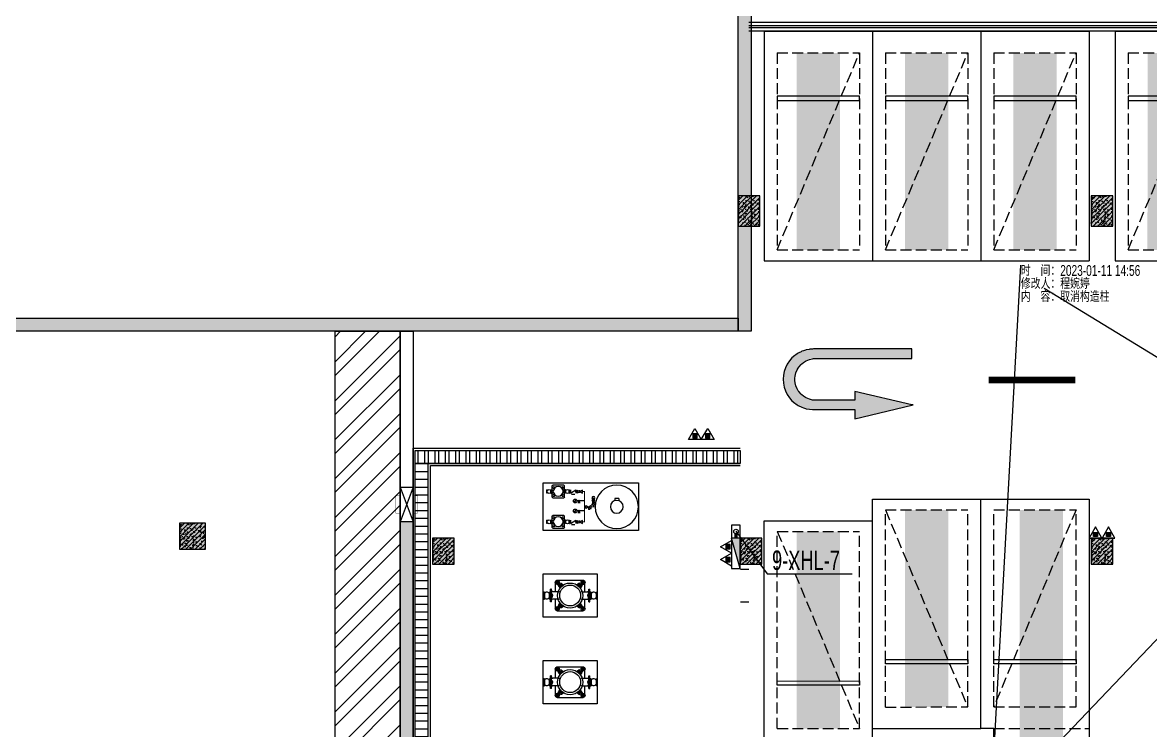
# Model space of a CAD drawing. Extents: x -1338203 to 1886333, y -783476 to 1038610.
# Drawn here: x 643493 to 669524, y -374088 to -357747 of the extents above; entities that cross this region are included whole.
import ezdxf

# ---------------------------------------------------------------- set-up
doc = ezdxf.new("R2010")
doc.units = 0
doc.header["$LTSCALE"] = 1000
doc.header["$MEASUREMENT"] = 0
for name, pattern in [('A-001-平面B2$0$__DASH', [0.35, 0.25, -0.1]), ('DASH', [0.35, 0.25, -0.1]), ('负二层集水坑及排水沟$0$负二层集水坑及排水沟$0$CONTINOUS', [0])]:
    doc.linetypes.add(name, pattern=pattern)
for name, color, linetype in [('A-001-平面参照B2$0$0A-E-STRS-RAIL', 163, 'Continuous'), ('A-001-平面参照B2$0$0S-S-HOLE', 55, 'Continuous'), ('A-001-平面参照B2$0$AUDIT_D_230227194758-1', 52, 'Continuous'), ('A-001-车位参照B1$0$A-001-车位参照B1$0$$0$A-001-车位参照B2$0$0A-P-PKNG-CAR(A)', 43, 'Continuous'), ('A-001-车位参照B2$0$A-001-车位参照B2$0$0A-P-PKNG-CAR(A)', 43, 'Continuous'), ('A-FIRE', 7, 'Continuous'), ('M001-预留预埋B2$0$0M-A-LD', 4, 'Continuous'), ('p-a-double', 181, 'Continuous'), ('p-a-regular', 5, 'Continuous'), ('S001地下二墙柱$0$0S-CW-HATCH', 251, 'Continuous'), ('S001地下二墙柱$0$0S-CW-HATCH-UP', 251, 'Continuous'), ('S001地下二墙柱$0$0S-CW-LINE', 72, 'Continuous'), ('S001地下二墙柱$0$0S-S-HOLE', 55, 'Continuous'), ('S001地下二墙柱$0$S001地下二墙柱$0$0S-CC-LINE', 52, 'Continuous'), ('S001地下二墙柱$0$S001地下二墙柱$0$0S-CW-HATCH', 251, 'Continuous'), ('S001地下二墙柱$0$S001地下二墙柱$0$0S-CW-HATCH-UP', 251, 'Continuous'), ('中心线', 42, 'Continuous'), ('地面指向箭头', 7, 'Continuous'), ('负二层消火栓$0$负二层消火栓$0$0P-ACC-FH', 7, 'Continuous'), ('负二层消火栓$0$负二层消火栓$0$0P-DIM-FH', 3, 'Continuous'), ('负二层消火栓$0$负二层消火栓$0$0P-PIPE-FH', 1, 'Continuous'), ('负二层消火栓$0$负二层消火栓$0$0P-VPIPE-FH', 1, 'Continuous'), ('负二层消火栓$0$负二层消火栓$1$0P-EQUIP-FH', 7, 'Continuous'), ('负二层集水坑及排水沟$0$负二层集水坑及排水沟$0$0P-PIPE-FH', 1, 'Continuous'), ('负二层集水坑及排水沟$0$负二层集水坑及排水沟$0$PIPE-消防', 1, 'Continuous'), ('负二层集水坑及排水沟$0$负二层集水坑及排水沟$0$S-其他', 8, 'Continuous'), ('负二层集水坑及排水沟$0$负二层集水坑及排水沟$0$SB', 7, 'Continuous'), ('负二层集水坑及排水沟$0$负二层集水坑及排水沟$0$VALVE_消防', 7, 'Continuous'), ('负二层集水坑及排水沟$0$负二层集水坑及排水沟$0$XHS', 70, 'Continuous'), ('负二层集水坑及排水沟$0$负二层集水坑及排水沟$0$给排水设备', 7, '负二层集水坑及排水沟$0$负二层集水坑及排水沟$0$CONTINOUS')]:
    doc.layers.add(name, color=color, linetype=linetype)
doc.layers.add('A-14-平面B2$0$AAD-A-MODIFY_20230109', color=201, linetype='Continuous', plot=False)
doc.layers.add('A-14-平面B2$0$AAD-A-MODIFY_20230111', color=201, linetype='Continuous', plot=False)
doc.styles.add('A-14-平面B2$0$AAD-TXT', font='aad-txt.shx', dxfattribs={"width": 0.7, "bigfont": 'aad-hztxt.shx'})
doc.styles.add('负二层消火栓$0$负二层消火栓$0$AAD-S', font='aad-s.shx', dxfattribs={"width": 0.7, "bigfont": 'aad-hztxt.shx'})
pattern_1 = [(45, (-10063346.234, -456827.99), (-53.0330086, 53.0330086), []), (50, (-10063346.23, -456827.99), (215.1780548, -18.8256405), [22.5, -247.5]), (355, (-10063346.23, -456827.99), (-41.6254, 225.65764), [18, -198]), (100.4514, (-10063328.3, -456829.56), (173.5528145, 206.8318626), [19.122057, -210.3426336]), (46.1842, (-10063346.23, -456767.99), (320.1723146, -49.655704), [33.75, -371.25]), (96.6356, (-10063319.55, -456772.12), (280.398812, 292.235361), [28.683086, -315.5139]), (351.1842, (-10063346.23, -456768), (280.398584, 292.23558), [27, -297]), (21, (-10063316.23, -456782.99), (179.0721156, -120.7856672), [22.5, -247.5]), (326, (-10063316.23, -456782.99), (72.9945996, 217.5450135), [18, -198]), (71.4514, (-10063301.31, -456793.05), (252.0667886, 96.759149), [19.122057, -210.3426336]), (37.5, (-10063346.234, -456827.99), (3.6479566, 99.86815615), [0, -195.6, 0, -201, 0, -198.75]), (7.5, (-10063346.23, -456827.99), (78.9208612, 118.3235136), [0, -114.6, 0, -191.1, 0, -75.75]), (327.5, (-10063413.13, -456827.99), (160.14673085, -6.7664615), [0, -75, 0, -234, 0, -310.5]), (317.5, (-10063443.13, -456827.99), (174.9558508, 30.0314947), [0, -97.5, 0, -155.4, 0, -220.5])]

# ---------------------------------------------------------------- blocks, each defined once
blk = doc.blocks.new('A-14-平面B2')
at = {"layer": 'A-14-平面B2$0$AAD-A-MODIFY_20230109', "color": 6}
blk.add_line((-406, 5324), (16837, 23414), dxfattribs=at)
at = {"layer": 'A-14-平面B2$0$AAD-A-MODIFY_20230111', "color": 4}
for p, q in [((1443, 2612), (2416, 20219)), ((30978, 2543), (2956, 19679))]:
    blk.add_line(p, q, dxfattribs=at)
at = {"layer": 'A-14-平面B2$0$AAD-A-MODIFY_20230111', "color": 4, "char_height": 250, "width": 3000, "attachment_point": 1, "line_spacing_factor": 0.72, "style": 'A-14-平面B2$0$AAD-TXT'}
for s, insert in [('时\u3000间：2023-01-11 14:56', (2416, 20219)), ('修改人：程婉婷', (2416, 19919)), ('内\u3000容：取消构造柱', (2416, 19619))]:
    blk.add_mtext(s, dxfattribs=dict(at, insert=insert))
blk = doc.blocks.new('A-001-主楼组合参照B2')
blk.add_blockref('A-14-平面B2', (-102249, -219953))
blk = doc.blocks.new('A-001-平面参照B2')
at = {"layer": 'A-001-平面参照B2$0$0A-E-STRS-RAIL'}
for points in [[(-90459, -194211), (-106109, -194211)], [(-90459, -194261), (-106109, -194261)]]:
    blk.add_lwpolyline(points, dxfattribs=at)
at = {"layer": 'A-001-平面参照B2$0$0S-S-HOLE'}
blk.add_lwpolyline([(-113859, -204863), (-113859, -205663), (-114159, -205663), (-114159, -204863)], close=True, dxfattribs=at)
for points in [[(-113859, -204863), (-114159, -205663)], [(-114159, -204863), (-113859, -205663)]]:
    blk.add_lwpolyline(points, dxfattribs=at)
at = {"layer": 'A-001-平面参照B2$0$AUDIT_D_230227194758-1'}
for points in [[(-48909, -194136), (-106109, -194136)], [(-48909, -194336), (-106109, -194336)]]:
    blk.add_lwpolyline(points, dxfattribs=at)
blk = doc.blocks.new('负二层集水坑及排水沟$0$负二层集水坑及排水沟$0$XFB1')
blk.add_lwpolyline([(702090, 3956882), (702890, 3956882), (702890, 3955882), (702090, 3955882)], close=True)
at = {"layer": '负二层集水坑及排水沟$0$负二层集水坑及排水沟$0$XHS', "color": 7, "ltscale": 3}
for p, q in [((702425, 3956861), (702425, 3956872)), ((702425, 3956872), (702555, 3956872)), ((702425, 3956861), (702555, 3956861)), ((702425, 3956770), (702425, 3956759)), ((702425, 3956770), (702555, 3956770)), ((702447, 3956860), (702534, 3956860)), ((702452, 3956884), (702452, 3956873)), ((702452, 3956884), (702527, 3956884)), ((702527, 3956884), (702527, 3956873)), ((702555, 3956872), (702555, 3956861)), ((702555, 3956759), (702555, 3956770)), ((702425, 3956759), (702555, 3956759)), ((702452, 3956747), (702452, 3956758)), ((702452, 3956747), (702527, 3956747)), ((702527, 3956747), (702527, 3956758)), ((702425, 3955996), (702425, 3956008)), ((702425, 3956008), (702555, 3956008)), ((702425, 3955996), (702555, 3955996)), ((702447, 3955995), (702534, 3955995)), ((702452, 3956020), (702452, 3956008)), ((702452, 3956020), (702527, 3956020)), ((702527, 3956020), (702527, 3956008)), ((702555, 3956008), (702555, 3955996)), ((702425, 3955906), (702425, 3955894)), ((702425, 3955906), (702555, 3955906)), ((702425, 3955894), (702555, 3955894)), ((702452, 3955882), (702452, 3955893)), ((702452, 3955882), (702527, 3955882)), ((702527, 3955882), (702527, 3955893)), ((702555, 3955894), (702555, 3955906))]:
    blk.add_line(p, q, dxfattribs=at)
at = {"layer": '负二层集水坑及排水沟$0$负二层集水坑及排水沟$0$XHS', "color": 7, "linetype": 'Continuous', "ltscale": 3}
for p, q in [((702203, 3956621), (702289, 3956621)), ((702210, 3956632), (702210, 3956132)), ((702418, 3956656), (702236, 3956656)), ((702245, 3956665), (702245, 3956576)), ((702325, 3956597), (702262, 3956534)), ((702264, 3956596), (702325, 3956534)), ((702320, 3956592), (702354, 3956566)), ((702606, 3956747), (702372, 3956747)), ((702372, 3956728), (702372, 3956747)), ((702606, 3956728), (702372, 3956728)), ((702387, 3956728), (702387, 3956747)), ((702418, 3956598), (702418, 3956706)), ((702556, 3956598), (702556, 3956706)), ((702743, 3956656), (702556, 3956656)), ((702594, 3956728), (702594, 3956747)), ((702606, 3956728), (702606, 3956747)), ((702659, 3956592), (702625, 3956566)), ((702654, 3956597), (702717, 3956534)), ((702715, 3956596), (702654, 3956534)), ((702777, 3956621), (702690, 3956621)), ((702734, 3956665), (702734, 3956576)), ((702771, 3956140), (702771, 3956623)), ((702268, 3956540), (702294, 3956506)), ((702712, 3956540), (702686, 3956506)), ((702203, 3956144), (702289, 3956144)), ((702245, 3956100), (702245, 3956189)), ((702325, 3956167), (702262, 3956230)), ((702264, 3956169), (702325, 3956230)), ((702268, 3956225), (702294, 3956259)), ((702320, 3956172), (702354, 3956198)), ((702418, 3956169), (702418, 3956060)), ((702556, 3956169), (702556, 3956060)), ((702659, 3956172), (702625, 3956198)), ((702654, 3956167), (702717, 3956230)), ((702715, 3956169), (702654, 3956230)), ((702712, 3956225), (702686, 3956259)), ((702777, 3956144), (702690, 3956144)), ((702734, 3956100), (702734, 3956189)), ((702242, 3956108), (702418, 3956108)), ((702606, 3956038), (702372, 3956038)), ((702372, 3956038), (702372, 3956020)), ((702606, 3956020), (702372, 3956020)), ((702387, 3956038), (702387, 3956019)), ((702556, 3956108), (702739, 3956108)), ((702594, 3956038), (702594, 3956019)), ((702606, 3956038), (702606, 3956020))]:
    blk.add_line(p, q, dxfattribs=at)
for centre, radius in [((702245, 3956620), 36.9), ((702245, 3956621), 22.4), ((702294, 3956565), 36.9), ((702490, 3956382), 232), ((702294, 3956566), 22.4), ((702488, 3956382), 193), ((702490, 3956715), 5.47), ((702685, 3956565), 36.9), ((702685, 3956566), 22.4), ((702734, 3956620), 36.9), ((702734, 3956621), 22.4), ((702245, 3956144), 36.9), ((702245, 3956144), 22.4), ((702294, 3956199), 36.9), ((702294, 3956199), 22.4), ((702685, 3956199), 36.9), ((702685, 3956199), 22.4), ((702734, 3956144), 36.9), ((702734, 3956144), 22.4), ((702490, 3956051), 5.47)]:
    blk.add_circle(centre, radius, dxfattribs=at)
at = {"layer": '负二层集水坑及排水沟$0$负二层集水坑及排水沟$0$XHS', "color": 7, "ltscale": 3}
for centre, start, end in [((702477, 3956817), 118.6495, 248.2295), ((702502, 3956817), 291.7705, 61.3505), ((702477, 3955952), 118.6495, 248.2295), ((702502, 3955952), 291.7705, 61.3505)]:
    blk.add_arc(centre, 49.9, start, end, dxfattribs=at)
at = {"layer": '负二层集水坑及排水沟$0$负二层集水坑及排水沟$0$XHS', "color": 7, "linetype": 'Continuous', "ltscale": 3}
for centre, radius, start, end in [((702393, 3956702), 25, 7.0714, 100.1436), ((702393, 3956601), 25, 316.4818, 352.9286), ((702490, 3956740), 37.6, 200.9003, 339.0997), ((702573, 3956710), 17.8, 84.8055, 196.2126), ((702581, 3956601), 25, 187.0714, 220.5994), ((702393, 3956166), 25, 7.0714, 43.5182), ((702581, 3956166), 25, 139.4006, 172.9286), ((702393, 3956064), 25, 259.8564, 352.9286), ((702490, 3956026), 37.6, 20.9003, 159.0997), ((702573, 3956056), 17.8, 163.7874, 275.1945)]:
    blk.add_arc(centre, radius, start, end, dxfattribs=at)
blk = doc.blocks.new('负二层集水坑及排水沟$0$负二层集水坑及排水沟$0$YLB')
for p, q in [((-150, 350), (-150, 550)), ((0, 450), (-150, 450)), ((-88, 838), (2, 796)), ((88, 662), (-88, 838)), ((0, 0), (0, 600))]:
    blk.add_line(p, q)
for centre, radius in [((0, 750), 150), ((0, 450), 60), ((0, 450), 35)]:
    blk.add_circle(centre, radius)
blk = doc.blocks.new('负二层集水坑及排水沟$0$负二层集水坑及排水沟$0$$VALVE$00000296')
for points in [[(-125, 72), (-125, -72), (125, 72), (125, -72), (-125, 72)], [(0, 60), (0, -64)]]:
    blk.add_lwpolyline(points)
for p in [(-125, 0), (125, 0)]:
    blk.add_point(p)
blk = doc.blocks.new('负二层集水坑及排水沟$0$负二层集水坑及排水沟$0$$VALVE$00000437')
for p in [(0, 0), (87, 124)]:
    blk.add_line(p, (0, 124))
blk.add_lwpolyline([(-125, -72), (125, 72), (125, -72), (-125, 72)], close=True)
for p in [(-125, 0), (125, 0)]:
    blk.add_point(p)
blk = doc.blocks.new('负二层集水坑及排水沟$0$负二层集水坑及排水沟$0$$VALVE$00000315')
blk.add_line((-75, 125), (75, 125))
blk.add_lwpolyline([(-125, -75), (-125, 75), (125, -75), (125, 75)])
for p in [(-125, 0), (125, 0)]:
    blk.add_point(p)
blk.add_solid([(0, 125), (0, 150), (75, 125)])
blk = doc.blocks.new('负二层集水坑及排水沟$0$负二层集水坑及排水沟$0$wysb')
at = {"layer": '负二层集水坑及排水沟$0$负二层集水坑及排水沟$0$0P-PIPE-FH', "linetype": 'Continuous'}
for points in [[(322473, -256493), (322473, -256505), (322461, -256505)], [(322473, -256493), (322461, -256493), (322461, -256505)], [(323173, -256493), (323173, -256505), (323186, -256505)], [(323173, -256493), (323186, -256493), (323186, -256505)]]:
    blk.add_hatch(color=256, dxfattribs=at).paths.add_polyline_path(points)
at = {"layer": '负二层集水坑及排水沟$0$负二层集水坑及排水沟$0$PIPE-消防', "linetype": 'Continuous'}
for points in [[(323173, -256493), (323173, -256501), (323182, -256501)], [(323173, -256493), (323182, -256493), (323182, -256501)]]:
    blk.add_hatch(color=256, dxfattribs=at).paths.add_polyline_path(points)
at = {"layer": '负二层集水坑及排水沟$0$负二层集水坑及排水沟$0$0P-PIPE-FH', "linetype": 'Continuous', "ltscale": 0.5, "const_width": 25}
for points in [[(322473, -256170), (322473, -256147)], [(323173, -256170), (323173, -256147)], [(322473, -256323), (322473, -256290)], [(323173, -256323), (323173, -256290)], [(322473, -256493), (322473, -256443)], [(322826, -256493), (322473, -256493)], [(322826, -256524), (322826, -256493)], [(323173, -256493), (322826, -256493)], [(322826, -256698), (322826, -256644)], [(323173, -256493), (323173, -256443)], [(322669, -256698), (322618, -256698)], [(322826, -256698), (322789, -256698)], [(322826, -256736), (322826, -256698)]]:
    blk.add_lwpolyline(points, dxfattribs=at)
at = {"layer": '负二层集水坑及排水沟$0$负二层集水坑及排水沟$0$PIPE-消防', "linetype": 'Continuous'}
blk.add_circle((322618, -256698), 33.6, dxfattribs=at)
at = {"layer": '负二层集水坑及排水沟$0$负二层集水坑及排水沟$0$给排水设备'}
for p, q in [((322432, -255633), (322432, -255625)), ((322514, -255625), (322432, -255625)), ((322514, -255633), (322514, -255625)), ((323132, -255633), (323132, -255625)), ((323214, -255625), (323132, -255625)), ((323214, -255633), (323214, -255625)), ((322341, -255739), (322322, -255757)), ((322323, -256015), (322322, -255757)), ((322341, -255739), (322598, -255739)), ((322514, -255633), (322432, -255633)), ((322514, -255712), (322432, -255712)), ((322432, -255712), (322432, -255720)), ((322514, -255720), (322432, -255720)), ((322439, -255720), (322438, -255775)), ((322499, -255720), (322499, -255775)), ((322514, -255712), (322514, -255720)), ((322598, -255739), (322616, -255757)), ((322616, -255757), (322616, -256015)), ((323041, -255739), (323022, -255757)), ((323023, -256015), (323022, -255757)), ((323041, -255739), (323298, -255739)), ((323214, -255633), (323132, -255633)), ((323214, -255712), (323132, -255712)), ((323132, -255712), (323132, -255720)), ((323214, -255720), (323132, -255720)), ((323139, -255720), (323138, -255775)), ((323199, -255720), (323199, -255775)), ((323214, -255712), (323214, -255720)), ((323298, -255739), (323316, -255757)), ((323316, -255757), (323316, -256015)), ((322341, -256033), (322323, -256015)), ((322598, -256033), (322341, -256033)), ((322432, -256060), (322432, -256052)), ((322514, -256052), (322432, -256052)), ((322514, -256060), (322432, -256060)), ((322514, -256139), (322432, -256139)), ((322432, -256139), (322432, -256147)), ((322514, -256147), (322432, -256147)), ((322506, -256052), (322437, -256052)), ((322506, -256052), (322437, -256052)), ((322439, -256052), (322438, -255997)), ((322499, -256052), (322499, -255997)), ((322514, -256060), (322514, -256052)), ((322514, -256139), (322514, -256147)), ((322598, -256033), (322616, -256015)), ((323041, -256033), (323023, -256015)), ((323298, -256033), (323041, -256033)), ((323132, -256060), (323132, -256052)), ((323214, -256052), (323132, -256052)), ((323214, -256060), (323132, -256060)), ((323214, -256139), (323132, -256139)), ((323132, -256139), (323132, -256147)), ((323214, -256147), (323132, -256147)), ((323206, -256052), (323137, -256052)), ((323206, -256052), (323137, -256052)), ((323139, -256052), (323138, -255997)), ((323199, -256052), (323199, -255997)), ((323214, -256060), (323214, -256052)), ((323214, -256139), (323214, -256147)), ((323298, -256033), (323316, -256015)), ((322636, -257188), (322688, -257188)), ((322636, -257283), (322636, -257188)), ((322636, -257283), (322687, -257283))]:
    blk.add_line(p, q, dxfattribs=at)
blk.add_lwpolyline([(323375, -255536), (322275, -255536), (322275, -257736), (323375, -257736)], close=True, dxfattribs=at)
blk.add_lwpolyline([(323375, -255536), (322275, -255536), (322275, -257736), (323375, -257736)], close=True, dxfattribs=at)
blk.add_lwpolyline([(323375, -255536), (322275, -255536), (322275, -257736), (323375, -257736)], close=True, dxfattribs=at)
blk.add_lwpolyline([(323375, -255536), (322275, -255536), (322275, -257736), (323375, -257736)], close=True, dxfattribs=at)
for centre, radius in [((322470, -255884), 113), ((322383, -255783), 21.1), ((322561, -255783), 21.1), ((323170, -255884), 113), ((323083, -255783), 21.1), ((323261, -255783), 21.1), ((322383, -255987), 21.1), ((322561, -255987), 21.1), ((323083, -255987), 21.1), ((323261, -255987), 21.1), ((322825, -257236), 500), ((322825, -257236), 148)]:
    blk.add_circle(centre, radius, dxfattribs=at)
for centre, start, end in [((322473, -255673), 120.9921, 239.008), ((322473, -255673), 300.9921, 59.008), ((323173, -255673), 120.9921, 239.008), ((323173, -255673), 300.9921, 59.008), ((322473, -256100), 120.9921, 239.008), ((322473, -256100), 300.9921, 59.008), ((323173, -256100), 120.9921, 239.008), ((323173, -256100), 300.9921, 59.008)]:
    blk.add_arc(centre, 46.2, start, end, dxfattribs=at)
at = {"layer": '负二层集水坑及排水沟$0$负二层集水坑及排水沟$0$SB', "xscale": -0.2879999871365726, "yscale": 0.2880000025033951, "zscale": 0.2880000000000109, "rotation": 2.514481582949202e-05}
for p in [(322691, -256493), (322921, -256493)]:
    blk.add_blockref('负二层集水坑及排水沟$0$负二层集水坑及排水沟$0$YLB', p, dxfattribs=at)
at = {"layer": '负二层集水坑及排水沟$0$负二层集水坑及排水沟$0$VALVE_消防'}
for name, p, xscale, yscale, zscale, rotation in [('负二层集水坑及排水沟$0$负二层集水坑及排水沟$0$$VALVE$00000315', (322473, -256230), 0.48, 0.48, 0.48, 270.0000251448159), ('负二层集水坑及排水沟$0$负二层集水坑及排水沟$0$$VALVE$00000296', (322473, -256383), 0.48, 0.48, 0.48, 270.0000251448159), ('负二层集水坑及排水沟$0$负二层集水坑及排水沟$0$$VALVE$00000315', (323173, -256230), 0.48, 0.48, 0.48, 270.0000251448159), ('负二层集水坑及排水沟$0$负二层集水坑及排水沟$0$$VALVE$00000296', (323173, -256383), 0.48, 0.48, 0.48, 270.0000251448159), ('负二层集水坑及排水沟$0$负二层集水坑及排水沟$0$$VALVE$00000296', (322729, -256698), 0.4800000000000001, 0.4800000000000001, 0.4800000000000001, 180.0000251448158), ('负二层集水坑及排水沟$0$负二层集水坑及排水沟$0$$VALVE$00000437', (322826, -256584), 0.48, 0.48, 0.48, 270.0000251448159)]:
    blk.add_blockref(name, p, dxfattribs=dict(at, xscale=xscale, yscale=yscale, zscale=zscale, rotation=rotation))
blk = doc.blocks.new('负二层集水坑及排水沟')
at = {"ltscale": 0.002}
h = blk.add_hatch(dxfattribs=at)
h.set_pattern_fill('STEEL', color=8, scale=400)
h.set_pattern_definition([(45, (-682126.3, 185328.5), (-449.0128, 449.0128), []), (45, (-682126.3, 185646), (-449.0128, 449.0128), [])])
h.paths.add_polyline_path([(-114159, -215463), (-115659, -215463), (-115659, -201263), (-114159, -201263)])
h = blk.add_hatch()
h.set_pattern_fill('STEEL', color=8, scale=150, angle=405)
h.set_pattern_definition([(89.999995, (-766365.37, 163610.93), (-238.125, 2e-05), []), (89.999995, (-766449.56, 163695.12), (-238.125, 2e-05), [])])
h.paths.add_polyline_path([(-113809, -204013), (-106309, -204013), (-106309, -204313), (-113809, -204313)])
h = blk.add_hatch(dxfattribs=at)
h.set_pattern_fill('玻璃', color=8, scale=150)
h.set_pattern_definition([(0, (-766365.37, 163790.93), (0, 180), [])])
h.paths.add_polyline_path([(-113809, -204313), (-113509, -204313), (-113509, -213963), (-113809, -213963)])
at = {"color": 8, "ltscale": 0.002}
blk.add_lwpolyline([(-114159, -215463), (-115659, -215463), (-115659, -201263), (-114159, -201263)], close=True, dxfattribs=at)
at = {"color": 214, "ltscale": 0.002}
for points in [[(-113859, -214463), (-113859, -203963), (-106309, -203963)], [(-113809, -213963), (-113809, -204013), (-106309, -204013)], [(-113509, -213963), (-113509, -204313), (-106309, -204313)], [(-113459, -213963), (-113459, -204363), (-106309, -204363)]]:
    blk.add_lwpolyline(points, dxfattribs=at)
blk.add_lwpolyline([(-113809, -204013), (-106309, -204013), (-106309, -204313), (-113809, -204313)], close=True, dxfattribs=at)
at = {"xscale": -0.9999999999999987, "rotation": 90.00599214690122}
blk.add_blockref('负二层集水坑及排水沟$0$负二层集水坑及排水沟$0$wysb', (-366428, 117484, 0), dxfattribs=at)
at = {"layer": '负二层集水坑及排水沟$0$负二层集水坑及排水沟$0$S-其他', "ltscale": 0.2, "xscale": 1.25, "yscale": 1.25, "zscale": 1.25, "rotation": 270}
for p in [(-5055712, 670749), (-5055712, 668749)]:
    blk.add_blockref('负二层集水坑及排水沟$0$负二层集水坑及排水沟$0$XFB1', p, dxfattribs=at)
blk = doc.blocks.new('M001-预留预埋B2')
at = {"layer": 'M001-预留预埋B2$0$0M-A-LD', "elevation": 0}
blk.add_lwpolyline([(-106309, -206761, 0, 0, 0), (-106309, -207511, 30, 30, 0), (-106109, -207511, 0, 0, 0), (-106109, -206761, 30, 30, 0)], format="xyseb", close=True, dxfattribs=at)
blk = doc.blocks.new('负二层消火栓$0$负二层消火栓$1$$TwtSys$00000546')
h = blk.add_hatch()
h.set_pattern_fill('ANSI31', color=256, scale=200, style=0)
h.set_pattern_definition([(45, (-38543.802, -6670.83), (-17.67767, 17.67767), [])])
h.paths.add_polyline_path([(-65, 174), (65, 174), (65, 44), (-65, 44)])
for points in [[(0, 344), (-198, 0), (198, 0)], [(-65, 174), (65, 174), (65, 44), (-65, 44)]]:
    blk.add_lwpolyline(points, close=True)
blk = doc.blocks.new('负二层消火栓$0$负二层消火栓$0$$TwtSys$00000434')
for p, q in [((-0.5, 0.5), (-0.5, -0.5)), ((-0.5, -0.5), (0.5, 0.5)), ((0.5, 0.5), (-0.5, 0.5)), ((0.5, -0.5), (0.5, 0.5)), ((-0.5, -0.5), (0.5, -0.5))]:
    blk.add_line(p, q)
blk.add_solid([(0.5, -0.5), (0.5, 0.5), (-0.5, -0.5)])
blk = doc.blocks.new('负二层消火栓')
at = {"color": 1, "const_width": 10}
blk.add_lwpolyline([(-114159, -204863), (-113859, -204863), (-113859, -205663), (-114159, -205663)], close=True, dxfattribs=at)
at = {"const_width": 10}
for points in [[(-114159, -205463), (-114259, -205463), (-114259, -205063), (-114159, -205063)], [(-113859, -205463), (-113759, -205463), (-113759, -205063), (-113859, -205063)]]:
    blk.add_lwpolyline(points, dxfattribs=at)
at = {"layer": '负二层消火栓$0$负二层消火栓$0$0P-ACC-FH', "elevation": 0}
blk.add_lwpolyline([(-106507, -206735), (-106307, -206735), (-106307, -205736), (-106507, -205736)], close=True, dxfattribs=at)
at = {"layer": '负二层消火栓$0$负二层消火栓$0$0P-DIM-FH'}
for p, q in [((-106407, -205876, 0), (-105690, -206863, 0)), ((-105690, -206863, 0), (-103729, -206863, 0))]:
    blk.add_line(p, q, dxfattribs=at)
at = {"layer": '负二层消火栓$0$负二层消火栓$0$0P-PIPE-FH', "linetype": 'Continuous', "const_width": 82.5}
blk.add_lwpolyline([(-106407, -205938), (-106407, -206035)], dxfattribs=at)
at = {"layer": '负二层消火栓$0$负二层消火栓$0$0P-VPIPE-FH', "linetype": 'Continuous'}
blk.add_circle((-106407, -205885), 52.5, dxfattribs=at)
at = {"layer": '负二层消火栓$0$负二层消火栓$0$0P-ACC-FH', "xscale": -700, "yscale": -200, "zscale": 700, "rotation": 270.0000000004002}
blk.add_blockref('负二层消火栓$0$负二层消火栓$0$$TwtSys$00000434', (-106407, -206385), dxfattribs=at)
at = {"layer": '负二层消火栓$0$负二层消火栓$1$0P-EQUIP-FH', "yscale": 0.75, "zscale": 0.75}
for p, xscale in [((-107355, -203763), -0.75), ((-107058, -203763), -0.75), ((-98108, -206036), 0.75), ((-97810, -206036), 0.75)]:
    blk.add_blockref('负二层消火栓$0$负二层消火栓$1$$TwtSys$00000546', p, dxfattribs=dict(at, xscale=xscale))
at = {"layer": '负二层消火栓$0$负二层消火栓$1$0P-EQUIP-FH', "xscale": -0.75, "yscale": 0.75, "zscale": 0.75, "rotation": 90.00000000040016}
for p in [(-106507, -206237, 800), (-106507, -206534, 800)]:
    blk.add_blockref('负二层消火栓$0$负二层消火栓$1$$TwtSys$00000546', p, dxfattribs=at)
at = {"layer": '负二层消火栓$0$负二层消火栓$0$0P-DIM-FH', "color": 7, "style": '负二层消火栓$0$负二层消火栓$0$AAD-S', "width": 0.7}
blk.add_text('9-XHL-7', height=450, dxfattribs=at).set_placement((-105575, -206773, 0))
blk = doc.blocks.new('S001地下二墙柱')
at = {"layer": 'S001地下二墙柱$0$0S-CW-HATCH'}
h = blk.add_hatch(color=256, dxfattribs=at)
h.dxf.hatch_style = 1
h.paths.add_polyline_path([(-106359, -177236), (-106059, -177236), (-106059, -201263), (-106359, -201263)])
h = blk.add_hatch(color=256, dxfattribs=at)
h.dxf.hatch_style = 1
h.paths.add_polyline_path([(-106359, -201263), (-125349, -201263), (-125349, -200963), (-106359, -200963)])
h = blk.add_hatch(color=256, dxfattribs=at)
h.dxf.hatch_style = 1
h.paths.add_polyline_path([(-114159, -215463), (-113859, -215463), (-113859, -205663), (-114159, -205663)])
at = {"layer": 'S001地下二墙柱$0$0S-CW-HATCH-UP'}
h = blk.add_hatch(dxfattribs=at)
h.set_pattern_fill('钢筋混凝土', color=256, scale=30)
h.set_pattern_definition(pattern_1)
h.paths.add_polyline_path([(-106359, -177236), (-106059, -177236), (-106059, -201263), (-106359, -201263)])
h = blk.add_hatch(dxfattribs=at)
h.set_pattern_fill('钢筋混凝土', color=256, scale=30)
h.set_pattern_definition(pattern_1)
h.paths.add_polyline_path([(-106359, -201263), (-125349, -201263), (-125349, -200963), (-106359, -200963)])
h = blk.add_hatch(dxfattribs=at)
h.set_pattern_fill('钢筋混凝土', color=256, scale=30)
h.set_pattern_definition([(45, (-517247.39, -8359.694), (-53.033009, 53.033009), []), (50, (-517247.39, -8359.7), (215.178055, -18.82564), [22.5, -247.5]), (355, (-517247.4, -8359.7), (-41.6254, 225.65764), [18, -198]), (100.4514, (-517229.46, -8361.26), (173.55281, 206.83186), [19.12206, -210.34263]), (46.1842, (-517247.4, -8299.7), (320.17231, -49.6557), [33.75, -371.25]), (96.6356, (-517220.7, -8303.83), (280.39881, 292.23536), [28.68309, -315.5139]), (351.1842, (-517247.4, -8299.7), (280.39858, 292.23558), [27, -297]), (21, (-517217.39, -8314.7), (179.072116, -120.78567), [22.5, -247.5]), (326, (-517217.4, -8314.7), (72.9946, 217.54501), [18, -198]), (71.4514, (-517202.47, -8324.76), (252.06679, 96.75915), [19.12206, -210.34263]), (37.5, (-517247.39, -8359.694), (3.647957, 99.868156), [0, -195.6, 0, -201, 0, -198.75]), (7.5, (-517247.39, -8359.69), (78.92086, 118.323514), [0, -114.6, 0, -191.1, 0, -75.75]), (327.5, (-517314.29, -8359.694), (160.146731, -6.766462), [0, -75, 0, -234, 0, -310.5]), (317.5, (-517344.29, -8359.7), (174.95585, 30.031495), [0, -97.5, 0, -155.4, 0, -220.5])])
h.paths.add_polyline_path([(-114159, -215463), (-113859, -215463), (-113859, -205663), (-114159, -205663)])
at = {"layer": 'S001地下二墙柱$0$S001地下二墙柱$0$0S-CW-HATCH', "ltscale": 0.002}
h = blk.add_hatch(color=256, dxfattribs=at)
h.dxf.hatch_style = 1
h.paths.add_polyline_path([(-106359, -177236), (-106359, -200963), (-125349, -200963), (-125349, -216763), (-118549, -216763), (-118549, -216463), (-125049, -216463), (-125049, -201263), (-106059, -201263), (-106059, -177236)])
at = {"layer": 'S001地下二墙柱$0$S001地下二墙柱$0$0S-CW-HATCH'}
h = blk.add_hatch(color=256, dxfattribs=at)
h.dxf.hatch_style = 1
h.paths.add_polyline_path([(-105859, -198136), (-106359, -198136), (-106359, -198836), (-105859, -198836)])
h = blk.add_hatch(color=256, dxfattribs=at)
h.dxf.hatch_style = 1
h.paths.add_polyline_path([(-97709, -198136), (-98209, -198136), (-98209, -198836), (-97709, -198836)])
h = blk.add_hatch(color=256, dxfattribs=at)
h.dxf.hatch_style = 1
h.paths.add_polyline_path([(-118649, -205693), (-119249, -205693), (-119249, -206293), (-118649, -206293)])
h = blk.add_hatch(color=256, dxfattribs=at)
h.dxf.hatch_style = 1
h.paths.add_polyline_path([(-112909, -206036), (-113409, -206036), (-113409, -206636), (-112909, -206636)])
h = blk.add_hatch(color=256, dxfattribs=at)
h.dxf.hatch_style = 1
h.paths.add_polyline_path([(-105809, -206036), (-106309, -206036), (-106309, -206636), (-105809, -206636)])
h = blk.add_hatch(color=256, dxfattribs=at)
h.dxf.hatch_style = 1
h.paths.add_polyline_path([(-97709, -206036), (-98209, -206036), (-98209, -206636), (-97709, -206636)])
at = {"layer": 'S001地下二墙柱$0$S001地下二墙柱$0$0S-CW-HATCH-UP', "ltscale": 0.002}
h = blk.add_hatch(dxfattribs=at)
h.set_pattern_fill('钢筋混凝土', color=256, scale=30)
h.set_pattern_definition([(45, (-766365.37, 163610.93), (-53.0330086, 53.0330086), []), (50, (-766365.37, 163610.93), (215.178055, -18.82564), [22.5, -247.5]), (355, (-766365.37, 163610.93), (-41.6254, 225.65764), [18, -198]), (100.4514, (-766347.44, 163609.36), (173.552815, 206.83186), [19.12206, -210.342634]), (46.1842, (-766365.37, 163670.93), (320.17231, -49.6557), [33.75, -371.25]), (96.6356, (-766338.7, 163666.8), (280.39881, 292.23536), [28.68309, -315.5139]), (351.1842, (-766365.37, 163670.93), (280.39858, 292.23558), [27, -297]), (21, (-766335.37, 163655.93), (179.072116, -120.785667), [22.5, -247.5]), (326, (-766335.37, 163655.93), (72.9946, 217.545014), [18, -198]), (71.4514, (-766320.44, 163645.86), (252.06679, 96.75915), [19.12206, -210.342634]), (37.5, (-766365.37, 163610.93), (3.6479566, 99.868156), [0, -195.6, 0, -201, 0, -198.75]), (7.5, (-766365.37, 163610.93), (78.920861, 118.323514), [0, -114.6, 0, -191.1, 0, -75.75]), (327.5, (-766432.27, 163610.93), (160.146731, -6.7664615), [0, -75, 0, -234, 0, -310.5]), (317.5, (-766462.27, 163610.93), (174.95585, 30.031495), [0, -97.5, 0, -155.4, 0, -220.5])])
h.paths.add_polyline_path([(-106359, -177236), (-106359, -200963), (-125349, -200963), (-125349, -216763), (-118549, -216763), (-118549, -216463), (-125049, -216463), (-125049, -201263), (-106059, -201263), (-106059, -177236)])
at = {"layer": 'S001地下二墙柱$0$S001地下二墙柱$0$0S-CW-HATCH-UP'}
h = blk.add_hatch(dxfattribs=at)
h.set_pattern_fill('钢筋混凝土', color=256, scale=30)
h.set_pattern_definition([(45, (-73548.03, -189184.16), (-53.03301, 53.03301), []), (50, (-73548.03, -189184.16), (215.1781, -18.8256), [22.5, -247.5]), (355, (-73548.03, -189184.16), (-41.6254, 225.6576), [18, -198]), (100.4514, (-73530.1, -189185.73), (173.5528, 206.8319), [19.122, -210.3426]), (46.1842, (-73548.03, -189124.16), (320.1723, -49.6557), [33.75, -371.25]), (96.6356, (-73521.35, -189128.3), (280.3988, 292.2354), [28.683, -315.514]), (351.1842, (-73548.03, -189124.16), (280.3986, 292.2356), [27, -297]), (21, (-73518.03, -189139.16), (179.0721, -120.7857), [22.5, -247.5]), (326, (-73518.03, -189139.16), (72.9946, 217.545), [18, -198]), (71.4514, (-73503.1, -189149.23), (252.0668, 96.7591), [19.122, -210.3426]), (37.5, (-73548.03, -189184.16), (3.64796, 99.86816), [0, -195.6, 0, -201, 0, -198.75]), (7.5, (-73548.03, -189184.16), (78.92086, 118.3235), [0, -114.6, 0, -191.1, 0, -75.75]), (327.5, (-73614.93, -189184.16), (160.14673, -6.76646), [0, -75, 0, -234, 0, -310.5]), (317.5, (-73644.93, -189184.16), (174.95585, 30.0315), [0, -97.5, 0, -155.4, 0, -220.5])])
h.paths.add_polyline_path([(-105859, -198136), (-106359, -198136), (-106359, -198836), (-105859, -198836)])
h = blk.add_hatch(dxfattribs=at)
h.set_pattern_fill('钢筋混凝土', color=256, scale=30)
h.set_pattern_definition([(45, (-65398.03, -189184.16), (-53.03301, 53.03301), []), (50, (-65398.03, -189184.16), (215.1781, -18.8256), [22.5, -247.5]), (355, (-65398.03, -189184.16), (-41.6254, 225.6576), [18, -198]), (100.4514, (-65380.1, -189185.73), (173.5528, 206.8319), [19.122, -210.3426]), (46.1842, (-65398.03, -189124.16), (320.1723, -49.6557), [33.75, -371.25]), (96.6356, (-65371.35, -189128.3), (280.3988, 292.2354), [28.683, -315.514]), (351.1842, (-65398.03, -189124.16), (280.3986, 292.2356), [27, -297]), (21, (-65368.03, -189139.16), (179.0721, -120.7857), [22.5, -247.5]), (326, (-65368.03, -189139.16), (72.9946, 217.545), [18, -198]), (71.4514, (-65353.1, -189149.23), (252.0668, 96.7591), [19.122, -210.3426]), (37.5, (-65398.03, -189184.16), (3.64796, 99.86816), [0, -195.6, 0, -201, 0, -198.75]), (7.5, (-65398.03, -189184.16), (78.92086, 118.3235), [0, -114.6, 0, -191.1, 0, -75.75]), (327.5, (-65464.93, -189184.16), (160.14673, -6.76646), [0, -75, 0, -234, 0, -310.5]), (317.5, (-65494.93, -189184.16), (174.95585, 30.0315), [0, -97.5, 0, -155.4, 0, -220.5])])
h.paths.add_polyline_path([(-97709, -198136), (-98209, -198136), (-98209, -198836), (-97709, -198836)])
h = blk.add_hatch(dxfattribs=at)
h.set_pattern_fill('钢筋混凝土', color=256, scale=30)
h.set_pattern_definition([(45, (-86438.034, -196741.76), (-53.03301, 53.03301), []), (50, (-86438.03, -196741.76), (215.1781, -18.8256), [22.5, -247.5]), (355, (-86438.03, -196741.76), (-41.6254, 225.6576), [18, -198]), (100.4514, (-86420.1, -196743.33), (173.5528, 206.8319), [19.122, -210.3426]), (46.1842, (-86438.03, -196681.76), (320.1723, -49.6557), [33.75, -371.25]), (96.6356, (-86411.35, -196685.9), (280.3988, 292.2354), [28.683, -315.514]), (351.1842, (-86438.03, -196681.76), (280.3986, 292.2356), [27, -297]), (21, (-86408.03, -196696.76), (179.0721, -120.7857), [22.5, -247.5]), (326, (-86408.03, -196696.76), (72.9946, 217.545), [18, -198]), (71.4514, (-86393.11, -196706.83), (252.0668, 96.7591), [19.122, -210.3426]), (37.5, (-86438.034, -196741.76), (3.64796, 99.86816), [0, -195.6, 0, -201, 0, -198.75]), (7.5, (-86438.03, -196741.76), (78.92086, 118.3235), [0, -114.6, 0, -191.1, 0, -75.75]), (327.5, (-86504.93, -196741.76), (160.14673, -6.76646), [0, -75, 0, -234, 0, -310.5]), (317.5, (-86534.93, -196741.76), (174.95585, 30.0315), [0, -97.5, 0, -155.4, 0, -220.5])])
h.paths.add_polyline_path([(-118649, -205693), (-119249, -205693), (-119249, -206293), (-118649, -206293)])
h = blk.add_hatch(dxfattribs=at)
h.set_pattern_fill('钢筋混凝土', color=256, scale=30)
h.set_pattern_definition([(45, (-80598.03, -197084.16), (-53.03301, 53.03301), []), (50, (-80598.03, -197084.16), (215.1781, -18.8256), [22.5, -247.5]), (355, (-80598.03, -197084.16), (-41.6254, 225.6576), [18, -198]), (100.4514, (-80580.1, -197085.73), (173.5528, 206.8319), [19.122, -210.3426]), (46.1842, (-80598.03, -197024.16), (320.1723, -49.6557), [33.75, -371.25]), (96.6356, (-80571.35, -197028.3), (280.3988, 292.2354), [28.683, -315.514]), (351.1842, (-80598.03, -197024.16), (280.3986, 292.2356), [27, -297]), (21, (-80568.03, -197039.16), (179.0721, -120.7857), [22.5, -247.5]), (326, (-80568.03, -197039.16), (72.9946, 217.545), [18, -198]), (71.4514, (-80553.1, -197049.23), (252.0668, 96.7591), [19.122, -210.3426]), (37.5, (-80598.03, -197084.16), (3.64796, 99.86816), [0, -195.6, 0, -201, 0, -198.75]), (7.5, (-80598.03, -197084.16), (78.92086, 118.3235), [0, -114.6, 0, -191.1, 0, -75.75]), (327.5, (-80664.93, -197084.16), (160.14673, -6.76646), [0, -75, 0, -234, 0, -310.5]), (317.5, (-80694.93, -197084.16), (174.95585, 30.0315), [0, -97.5, 0, -155.4, 0, -220.5])])
h.paths.add_polyline_path([(-112909, -206036), (-113409, -206036), (-113409, -206636), (-112909, -206636)])
h = blk.add_hatch(dxfattribs=at)
h.set_pattern_fill('钢筋混凝土', color=256, scale=30)
h.set_pattern_definition([(45, (-73498.03, -197084.16), (-53.03301, 53.03301), []), (50, (-73498.03, -197084.16), (215.1781, -18.8256), [22.5, -247.5]), (355, (-73498.03, -197084.16), (-41.6254, 225.6576), [18, -198]), (100.4514, (-73480.1, -197085.73), (173.5528, 206.8319), [19.122, -210.3426]), (46.1842, (-73498.03, -197024.16), (320.1723, -49.6557), [33.75, -371.25]), (96.6356, (-73471.35, -197028.3), (280.3988, 292.2354), [28.683, -315.514]), (351.1842, (-73498.03, -197024.16), (280.3986, 292.2356), [27, -297]), (21, (-73468.03, -197039.16), (179.0721, -120.7857), [22.5, -247.5]), (326, (-73468.03, -197039.16), (72.9946, 217.545), [18, -198]), (71.4514, (-73453.1, -197049.23), (252.0668, 96.7591), [19.122, -210.3426]), (37.5, (-73498.03, -197084.16), (3.64796, 99.86816), [0, -195.6, 0, -201, 0, -198.75]), (7.5, (-73498.03, -197084.16), (78.92086, 118.3235), [0, -114.6, 0, -191.1, 0, -75.75]), (327.5, (-73564.93, -197084.16), (160.14673, -6.76646), [0, -75, 0, -234, 0, -310.5]), (317.5, (-73594.93, -197084.16), (174.95585, 30.0315), [0, -97.5, 0, -155.4, 0, -220.5])])
h.paths.add_polyline_path([(-105809, -206036), (-106309, -206036), (-106309, -206636), (-105809, -206636)])
h = blk.add_hatch(dxfattribs=at)
h.set_pattern_fill('钢筋混凝土', color=256, scale=30)
h.set_pattern_definition([(45, (-65398.03, -197084.16), (-53.03301, 53.03301), []), (50, (-65398.03, -197084.16), (215.1781, -18.8256), [22.5, -247.5]), (355, (-65398.03, -197084.16), (-41.6254, 225.6576), [18, -198]), (100.4514, (-65380.1, -197085.73), (173.5528, 206.8319), [19.122, -210.3426]), (46.1842, (-65398.03, -197024.16), (320.1723, -49.6557), [33.75, -371.25]), (96.6356, (-65371.35, -197028.3), (280.3988, 292.2354), [28.683, -315.514]), (351.1842, (-65398.03, -197024.16), (280.3986, 292.2356), [27, -297]), (21, (-65368.03, -197039.16), (179.0721, -120.7857), [22.5, -247.5]), (326, (-65368.03, -197039.16), (72.9946, 217.545), [18, -198]), (71.4514, (-65353.1, -197049.23), (252.0668, 96.7591), [19.122, -210.3426]), (37.5, (-65398.03, -197084.16), (3.64796, 99.86816), [0, -195.6, 0, -201, 0, -198.75]), (7.5, (-65398.03, -197084.16), (78.92086, 118.3235), [0, -114.6, 0, -191.1, 0, -75.75]), (327.5, (-65464.93, -197084.16), (160.14673, -6.76646), [0, -75, 0, -234, 0, -310.5]), (317.5, (-65494.93, -197084.16), (174.95585, 30.0315), [0, -97.5, 0, -155.4, 0, -220.5])])
h.paths.add_polyline_path([(-97709, -206036), (-98209, -206036), (-98209, -206636), (-97709, -206636)])
at = {"layer": 'S001地下二墙柱$0$0S-CW-LINE'}
for points in [[(-106359, -177236), (-106059, -177236), (-106059, -201263), (-106359, -201263)], [(-106359, -201263), (-125349, -201263), (-125349, -200963), (-106359, -200963)], [(-114159, -201263), (-113859, -201263), (-113859, -215463), (-114159, -215463)]]:
    blk.add_lwpolyline(points, close=True, dxfattribs=at)
at = {"layer": 'S001地下二墙柱$0$0S-S-HOLE'}
blk.add_lwpolyline([(-114159, -204863), (-113859, -204863), (-113859, -205663), (-114159, -205663)], close=True, dxfattribs=at)
for points in [[(-113859, -204863), (-114159, -205663)], [(-114159, -204863), (-113859, -205663)]]:
    blk.add_lwpolyline(points, dxfattribs=at)
at = {"layer": 'S001地下二墙柱$0$S001地下二墙柱$0$0S-CC-LINE', "color": 4}
for points in [[(-105859, -198136), (-106359, -198136), (-106359, -198836), (-105859, -198836)], [(-97709, -198136), (-98209, -198136), (-98209, -198836), (-97709, -198836)]]:
    blk.add_lwpolyline(points, close=True, dxfattribs=at)
at = {"layer": 'S001地下二墙柱$0$S001地下二墙柱$0$0S-CC-LINE', "color": 5}
blk.add_lwpolyline([(-118649, -205693), (-119249, -205693), (-119249, -206293), (-118649, -206293)], close=True, dxfattribs=at)
at = {"layer": 'S001地下二墙柱$0$S001地下二墙柱$0$0S-CC-LINE', "color": 1}
for points in [[(-112909, -206036), (-113409, -206036), (-113409, -206636), (-112909, -206636)], [(-105809, -206036), (-106309, -206036), (-106309, -206636), (-105809, -206636)], [(-97709, -206036), (-98209, -206036), (-98209, -206636), (-97709, -206636)]]:
    blk.add_lwpolyline(points, close=True, dxfattribs=at)
blk = doc.blocks.new('JTDT')
at = {"layer": 'A-FIRE'}
h = blk.add_hatch(color=251, dxfattribs=at)
h.dxf.hatch_style = 1
h.paths.add_polyline_path([(189165, 82916), (189162, 82988), (189159, 82988), (189147, 83060), (189144, 83075), (189126, 83123), (189114, 83162), (189105, 83180), (189081, 83230), (189072, 83245), (189057, 83269), (189036, 83299), (189024, 83317), (189021, 83320), (189021, 83323), (188961, 83389), (188893, 83449), (188818, 83500), (188734, 83542), (188650, 83571), (188561, 83586), (188468, 83592), (188378, 83586), (188288, 83571), (188202, 83542), (188118, 83500), (188043, 83449), (187974, 83389), (187915, 83323), (187915, 83320), (187912, 83317), (187900, 83299), (187882, 83269), (187864, 83245), (187858, 83230), (187831, 83180), (187822, 83162), (187810, 83123), (187795, 83075), (187789, 83060), (187777, 82988), (187771, 82916), (187771, 82895), (187771, 82839), (187771, 81938), (187559, 81938), (187559, 81935), (187867, 80625), (187876, 80592), (187882, 80625), (188190, 81935), (187983, 81935), (187983, 81938), (187983, 82839), (187986, 82895), (187989, 82916), (188007, 82988), (188037, 83060), (188046, 83075), (188076, 83123), (188109, 83162), (188124, 83180), (188184, 83230), (188205, 83245), (188247, 83269), (188318, 83299), (188390, 83317), (188441, 83320), (188468, 83323), (188492, 83320), (188543, 83317), (188615, 83299), (188686, 83269), (188728, 83245), (188749, 83230), (188809, 83180), (188824, 83162), (188857, 83123), (188887, 83075), (188896, 83060), (188926, 82988), (188944, 82916), (188947, 82895), (188949, 82839), (188949, 80625), (189168, 80625), (189168, 82839), (189168, 82895)])
at = {"layer": '地面指向箭头', "color": 251, "linetype": 'Continuous'}
blk.add_lwpolyline([(189165, 82916), (189162, 82988), (189159, 82988), (189147, 83060), (189144, 83075), (189126, 83123), (189114, 83162), (189105, 83180), (189081, 83230), (189072, 83245), (189057, 83269), (189036, 83299), (189024, 83317), (189021, 83320), (189021, 83323), (188961, 83389), (188893, 83449), (188818, 83500), (188734, 83542), (188650, 83571), (188561, 83586), (188468, 83592), (188378, 83586), (188288, 83571), (188202, 83542), (188118, 83500), (188043, 83449), (187974, 83389), (187915, 83323), (187915, 83320), (187912, 83317), (187900, 83299), (187882, 83269), (187864, 83245), (187858, 83230), (187831, 83180), (187822, 83162), (187810, 83123), (187795, 83075), (187789, 83060), (187777, 82988), (187771, 82916), (187771, 82895), (187771, 82839), (187771, 81938), (187559, 81938), (187559, 81935), (187867, 80625), (187876, 80592), (187882, 80625), (188190, 81935), (187983, 81935), (187983, 81938), (187983, 82839), (187986, 82895), (187989, 82916), (188007, 82988), (188037, 83060), (188046, 83075), (188076, 83123), (188109, 83162), (188124, 83180), (188184, 83230), (188205, 83245), (188247, 83269), (188318, 83299), (188390, 83317), (188441, 83320), (188468, 83323), (188492, 83320), (188543, 83317), (188615, 83299), (188686, 83269), (188728, 83245), (188749, 83230), (188809, 83180), (188824, 83162), (188857, 83123), (188887, 83075), (188896, 83060), (188926, 82988), (188944, 82916), (188947, 82895), (188949, 82839), (188949, 80625), (189168, 80625), (189168, 82839), (189168, 82895), (189165, 82916)], dxfattribs=at)
blk = doc.blocks.new('A$C3d42903c')
at = {"layer": '中心线', "color": 251, "const_width": 150}
blk.add_lwpolyline([(253142, 163242), (255142, 163242)], dxfattribs=at)
at = {"layer": '地面指向箭头', "color": 251, "rotation": 90}
blk.add_blockref('JTDT', (331994, -25211), dxfattribs=at)
blk = doc.blocks.new('A-001-车位参照B2$0$A-001-车位参照B2$0$ddd')
for p, q in [((0, 2500), (5300, 2500)), ((0, 2500), (0, 0)), ((5300, 2500), (5300, 0)), ((0, 0), (5300, 0))]:
    blk.add_line(p, q)
at = {"linetype": 'A-001-平面B2$0$__DASH'}
for p, q in [((500, 2200), (500, 300)), ((500, 2200), (5050, 2200)), ((5050, 2200), (5050, 300)), ((500, 300), (5050, 300))]:
    blk.add_line(p, q, dxfattribs=at)
blk.add_lwpolyline([(5050, 2200), (500, 300)], dxfattribs=at)
blk.add_lwpolyline([(1500, 300), (1500, 2200), (1600, 2200), (1600, 300)], close=True)
at = {"layer": 'p-a-regular', "ltscale": 0.002, "const_width": 1000}
blk.add_lwpolyline([(5050, 1250), (500, 1250)], dxfattribs=at)
blk = doc.blocks.new('子母车位')
at = {"layer": 'A-001-车位参照B1$0$A-001-车位参照B1$0$$0$A-001-车位参照B2$0$0A-P-PKNG-CAR(A)', "color": 5, "linetype": 'DASH'}
for p, q in [((-2200, 4300), (0, 4300)), ((-1950, 4050), (-250, 500)), ((-250, 4050), (-1950, 500))]:
    blk.add_line(p, q, dxfattribs=at)
at = {"layer": 'A-001-车位参照B1$0$A-001-车位参照B1$0$$0$A-001-车位参照B2$0$0A-P-PKNG-CAR(A)', "color": 5}
blk.add_lwpolyline([(0, 4300), (0, 0), (-2200, 0), (-2200, 4300), (-2500, 4300), (-2500, 9600), (0, 9600), (0, 4300)], dxfattribs=at)
at = {"layer": 'A-001-车位参照B1$0$A-001-车位参照B1$0$$0$A-001-车位参照B2$0$0A-P-PKNG-CAR(A)', "color": 5, "linetype": 'DASH'}
blk.add_lwpolyline([(-2200, 4800), (-300, 4800), (-300, 9350), (-2200, 4800), (-2200, 9350), (-300, 9350)], dxfattribs=at)
at = {"layer": 'A-001-车位参照B1$0$A-001-车位参照B1$0$$0$A-001-车位参照B2$0$0A-P-PKNG-CAR(A)', "color": 5}
for points in [[(-300, 5800), (-2200, 5800), (-2200, 5900), (-300, 5900)], [(-250, 1000), (-1950, 1000), (-1950, 1100), (-250, 1100)]]:
    blk.add_lwpolyline(points, close=True, dxfattribs=at)
at = {"layer": 'A-001-车位参照B1$0$A-001-车位参照B1$0$$0$A-001-车位参照B2$0$0A-P-PKNG-CAR(A)', "color": 5, "linetype": 'DASH'}
blk.add_lwpolyline([(-250, 4050), (-250, 500), (-1950, 500), (-1950, 4050)], close=True, dxfattribs=at)
at = {"layer": 'p-a-double', "ltscale": 0.002, "const_width": 1000}
blk.add_lwpolyline([(-1100, 500), (-1100, 9350)], dxfattribs=at)

msp = doc.modelspace()

# ---------------------------------------------------------------- block references
at = {"ltscale": 0.002}
for name, p in [('S001地下二墙柱', (766365.4, -163610.9)), ('A-001-主楼组合参照B2', (766365.4, -163610.9)), ('A-001-主楼组合参照B2', (766365.4, -163610.9)), ('负二层集水坑及排水沟', (766365.4, -163610.9)), ('M001-预留预埋B2', (766365.4, -163610.9)), ('负二层消火栓', (766365.4, -163610.9)), ('A$C3d42903c', (412646.2, -529238.7))]:
    msp.add_blockref(name, p, dxfattribs=at)
for name, p in [('A-001-平面参照B2', (766365.4, -163610.9)), ('子母车位', (668106.6, -378346.5))]:
    msp.add_blockref(name, p)
at = {"color": 0, "ltscale": 0.002}
msp.add_blockref('M001-预留预埋B2', (766365.4, -163610.9), dxfattribs=at)
at = {"layer": 'A-001-车位参照B2$0$A-001-车位参照B2$0$0A-P-PKNG-CAR(A)', "linetype": 'Continuous', "xscale": -1, "rotation": 89.99727645939184}
for p in [(663106.6, -357946.5), (665606.6, -357946.5), (668106.6, -357946.5), (671206.6, -357946.5)]:
    msp.add_blockref('A-001-车位参照B2$0$A-001-车位参照B2$0$ddd', p, dxfattribs=at)
at = {"layer": 'A-001-车位参照B2$0$A-001-车位参照B2$0$0A-P-PKNG-CAR(A)', "linetype": 'Continuous', "rotation": 90.00272354060814}
for p in [(665606.6, -374046.5), (663113, -374546.3)]:
    msp.add_blockref('A-001-车位参照B2$0$A-001-车位参照B2$0$ddd', p, dxfattribs=at)

doc.saveas('drawing.dxf')
